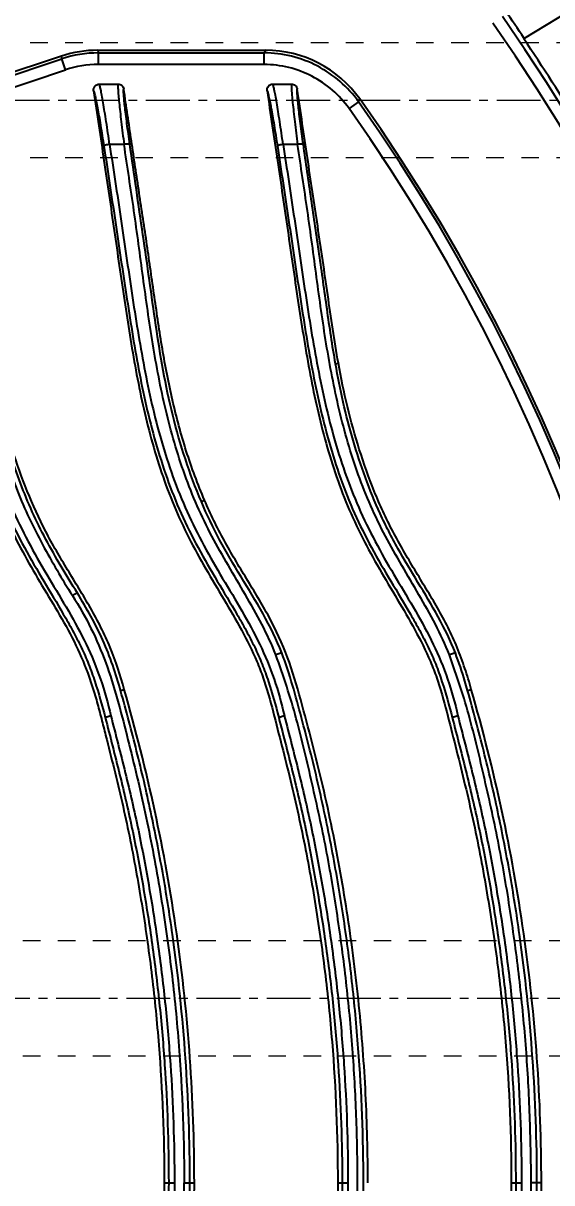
# Model space of a CAD drawing. Header units: millimetres. Extents: x 1205 to 2192, y -3369 to -2218.
# Drawn here: x 1953.5 to 1999.4, y -3057.5 to -2956.9 of the extents above; entities that cross this region are included whole.
import ezdxf

# ---------------------------------------------------------------- set-up
doc = ezdxf.new("R2010")
doc.units = ezdxf.units.MM
doc.header["$LTSCALE"] = 16.335
doc.header["$PDMODE"] = 3
doc.header["$PDSIZE"] = 0.3125
doc.linetypes.add('CENTER', pattern=[0.6, 0.375, -0.075, 0.075, -0.075])
doc.linetypes.add('HIDDEN', pattern=[0.2, 0.1, -0.1])
doc.layers.get('0').update_dxf_attribs({"linetype": 'CONTINUOUS'})
doc.layers.get('Defpoints').update_dxf_attribs({"linetype": 'CONTINUOUS'})
doc.layers.add('cool', color=153, linetype='HIDDEN', lineweight=9)
doc.layers.add('DEFAULT_2', color=8, linetype='HIDDEN')
doc.layers.add('DIM', color=3, linetype='CONTINUOUS')
doc.styles.get("Standard").update_dxf_attribs({"font": 'txt', "width": 0.8})
doc.dimstyles.new('11', dxfattribs={"dimtxt": 10, "dimasz": 10, "dimexe": 0, "dimexo": 0, "dimgap": 0, "dimtad": 0, "dimzin": 0, "dimdsep": 46, "dimtxsty": 'Standard', "dimcen": 0, "dimclrd": 4, "dimclre": 4, "dimclrt": 6, "dimazin": 0, "dimtfac": 1, "dimtofl": 0, "dimtmove": 0, "dimatfit": 3, "dimfxl": 0, "dimtolj": 1, "dimtzin": 0, "dimarcsym": 0})

# ---------------------------------------------------------------- blocks, each defined once
blk = doc.blocks.new('02')
at = {"layer": 'cool', "ltscale": 0.932966}
for p, q in [((1262.52, -963.86), (1863.86, -963.86)), ((1262.52, -973.86), (1863.86, -973.86))]:
    blk.add_line(p, q, dxfattribs=at)
at = {"layer": 'cool', "color": 1, "linetype": 'CENTER', "ltscale": 0.621977}
blk.add_line((1248.19, -968.86), (1878.19, -968.86), dxfattribs=at)
blk = doc.blocks.new('05')
at = {"layer": 'cool', "ltscale": 0.932966}
for p, q in [((2773.85, -3036.54), (2171.18, -3036.54)), ((2773.85, -3046.54), (2358.18, -3046.54))]:
    blk.add_line(p, q, dxfattribs=at)
at = {"layer": 'cool', "color": 1, "linetype": 'CENTER', "ltscale": 0.621977}
blk.add_line((2788.18, -3041.54), (2158.18, -3041.54), dxfattribs=at)
blk = doc.blocks.new('*D207')
at = {"layer": 'Defpoints', "color": 0, "transparency": 16777216}
for p in [(2061.25, -3041.54), (2099.57, -3041.54), (1773.18, -3072.54)]:
    blk.add_point(p, dxfattribs=at)
at = {"layer": 'DIM', "color": 4, "lineweight": -2, "transparency": 16777216}
blk.add_line((2061.25, -3041.54), (2099.57, -3041.54), dxfattribs=at)
at = {"layer": 'DIM', "color": 6, "transparency": 16777216, "insert": (2107.57, -3041.54), "char_height": 6, "attachment_point": 5}
blk.add_mtext('\\A1;31.00', dxfattribs=at)
blk = doc.blocks.new('*D227')
at = {"layer": 'Defpoints', "color": 0, "transparency": 16777216}
for p in [(2028.18, -2873.59), (2028.18, -2910.75), (1773.18, -3072.54)]:
    blk.add_point(p, dxfattribs=at)
at = {"layer": 'DIM', "color": 4, "lineweight": -2, "transparency": 16777216}
blk.add_line((2028.18, -2910.75), (2028.18, -2873.59), dxfattribs=at)
at = {"layer": 'DIM', "color": 6, "transparency": 16777216, "insert": (2028.18, -2862.39), "char_height": 6, "attachment_point": 5, "rotation": 90}
blk.add_mtext('\\A1;255.00', dxfattribs=at)
blk = doc.blocks.new('*D228')
at = {"layer": 'Defpoints', "color": 0, "transparency": 16777216}
for p in [(2039.18, -2912.54), (2096.69, -2912.54), (1773.18, -3072.54)]:
    blk.add_point(p, dxfattribs=at)
at = {"layer": 'DIM', "color": 4, "lineweight": -2, "transparency": 16777216}
blk.add_line((2039.18, -2912.54), (2096.69, -2912.54), dxfattribs=at)
at = {"layer": 'DIM', "color": 6, "transparency": 16777216, "insert": (2106.69, -2912.54), "char_height": 6, "attachment_point": 5}
blk.add_mtext('\\A1;160.00', dxfattribs=at)
blk = doc.blocks.new('*D229')
at = {"layer": 'Defpoints', "color": 0, "transparency": 16777216}
for p in [(2065.11, -2963.54), (2096.69, -2963.54), (1773.18, -3072.54)]:
    blk.add_point(p, dxfattribs=at)
at = {"layer": 'DIM', "color": 4, "lineweight": -2, "transparency": 16777216}
blk.add_line((2065.11, -2963.54), (2096.69, -2963.54), dxfattribs=at)
at = {"layer": 'DIM', "color": 6, "transparency": 16777216, "insert": (2106.69, -2963.54), "char_height": 6, "attachment_point": 5}
blk.add_mtext('\\A1;109.00', dxfattribs=at)

msp = doc.modelspace()

# ---------------------------------------------------------------- linework, layer by layer
at = {"color": 7, "linetype": 'Continuous'}
for p, q in [((2001.833, -2955.274), (1997.014, -2958.187)), ((1959.976, -2959.217), (1974.545, -2959.217)), ((1959.976, -2959.217), (1960.014, -2959.451)), ((1960.014, -2959.451), (1974.423, -2959.451)), ((1960.014, -2959.451), (1960.014, -2960.455)), ((1974.545, -2959.217), (1974.423, -2959.451)), ((1974.423, -2960.455), (1974.423, -2959.451)), ((1947.263, -2963.159), (1956.84, -2959.966)), ((1956.802, -2959.732), (1947.379, -2962.873)), ((1956.84, -2959.966), (1956.802, -2959.732)), ((1957.158, -2960.918), (1956.84, -2959.966)), ((1974.423, -2960.455), (1960.014, -2960.455)), ((1947.381, -2964.177), (1957.158, -2960.918)), ((1960.093, -2962.16), (1961.724, -2962.16)), ((1975.168, -2962.16), (1976.799, -2962.16)), ((1982.615, -2963.688), (1982.731, -2963.447)), ((1982.615, -2963.688), (1981.795, -2964.268)), ((1962.253, -2967.392), (1960.993, -2967.392)), ((1977.328, -2967.392), (1976.068, -2967.392)), ((1980.617, -2986.437), (1980.871, -2986.39)), ((1968.971, -2998.402), (1969.245, -2998.284)), ((1961.942, -3014.813), (1962.268, -3014.717)), ((1992.092, -3014.813), (1992.418, -3014.716)), ((1965.738, -3057.537), (1966.627, -3057.537)), ((1967.466, -3057.537), (1968.355, -3057.537)), ((1980.813, -3057.537), (1981.702, -3057.537)), ((1995.888, -3057.537), (1996.777, -3057.537)), ((1998.505, -3057.537), (1997.616, -3057.537))]:
    msp.add_line(p, q, dxfattribs=at)
for centre, radius, start, end in [((1850.061, -3057.537), 176.894, 325.08661, 34.91339), ((1850.061, -3057.537), 177.386, 34.06115, 35.00139), ((1850.061, -3057.537), 175.89, 325.08661, 34.91339), ((1850.061, -3057.537), 177.334, 28.24378, 34.06201), ((1960.025, -2969.555), 10.103, 90.06175, 108.37319), ((1974.545, -2969.252), 10.035, 35.34012, 90.00412), ((1960.024, -2969.545), 9.091, 90.05926, 108.37569), ((1850.061, -3057.537), 162.648, 324.65576, 35.34424), ((1850.061, -3057.537), 161.41, 324.70131, 35.29869), ((1850.061, -3057.537), 162.413, 324.70131, 35.29869)]:
    msp.add_arc(centre, radius, start, end, dxfattribs=at)
msp.add_ellipse((1959.981, -2969.281), major_axis=(-1.612, 9.934), ratio=0.9985935, start_param=-0.1606529, end_param=0.1606529, dxfattribs=at)
for points, knots in [([(1982.615, -2963.688), (1981.702, -2962.399), (1979.209, -2960.239), (1976.006, -2959.451), (1974.423, -2959.451)], [0, 0, 0, 0, 0.4995477, 1, 1, 1, 1]), ([(1981.795, -2964.268), (1981.377, -2963.686), (1980.407, -2962.611), (1978.606, -2961.401), (1976.579, -2960.631), (1975.14, -2960.46), (1974.423, -2960.455)], [0, 0, 0, 0, 0.2500029, 0.4999995, 0.7499963, 1, 1, 1, 1]), ([(1959.597, -2962.736), (1959.577, -2962.598), (1959.661, -2962.29), (1959.954, -2962.16), (1960.093, -2962.16)], [0, 0, 0, 0, 0.5000301, 1, 1, 1, 1]), ([(1960.993, -2967.392), (1960.9, -2966.735), (1960.76, -2965.785), (1960.571, -2964.578), (1960.444, -2963.812), (1960.331, -2963.176), (1960.247, -2962.737), (1960.187, -2962.466), (1960.152, -2962.324), (1960.123, -2962.227), (1960.105, -2962.176), (1960.093, -2962.16)], [0, 0, 0, 0, 0.3750254, 0.5421581, 0.6899453, 0.812883, 0.9068382, 0.9423181, 0.969802, 0.9890712, 1, 1, 1, 1]), ([(1961.724, -2962.16), (1961.717, -2962.177), (1961.713, -2962.228), (1961.709, -2962.325), (1961.714, -2962.466), (1961.728, -2962.738), (1961.763, -2963.177), (1961.824, -2963.813), (1961.906, -2964.579), (1962.046, -2965.787), (1962.166, -2966.736), (1962.253, -2967.392)], [0, 0, 0, 0, 0.0101802, 0.0287573, 0.0556358, 0.0906085, 0.1838795, 0.3066264, 0.4548042, 0.622789, 1, 1, 1, 1]), ([(1961.724, -2962.16), (1961.84, -2962.16), (1962.082, -2962.247), (1962.203, -2962.473), (1962.22, -2962.589)], [0, 0, 0, 0, 0.4999869, 1, 1, 1, 1]), ([(1962.75, -2967.384), (1962.664, -2966.783), (1962.544, -2965.914), (1962.403, -2964.808), (1962.321, -2964.107), (1962.26, -2963.525), (1962.222, -2963.079), (1962.205, -2962.799), (1962.209, -2962.653), (1962.214, -2962.605), (1962.22, -2962.589)], [0, 0, 0, 0, 0.3769586, 0.5451163, 0.6926951, 0.8152165, 0.9088025, 0.9706024, 0.9892659, 1, 1, 1, 1]), ([(1969.245, -2998.284), (1968.648, -2996.886), (1967.59, -2994.03), (1966.405, -2989.621), (1965.547, -2985.14), (1964.887, -2980.628), (1964.247, -2976.114), (1963.559, -2971.608), (1962.887, -2967.098), (1962.443, -2964.092), (1962.22, -2962.589)], [0, 0, 0, 0, 0.1250228, 0.2500485, 0.3750685, 0.5000556, 0.625042, 0.7500281, 0.8750141, 1, 1, 1, 1]), ([(1974.672, -2962.736), (1974.652, -2962.598), (1974.736, -2962.29), (1975.029, -2962.16), (1975.168, -2962.16)], [0, 0, 0, 0, 0.5000301, 1, 1, 1, 1]), ([(1976.068, -2967.392), (1975.975, -2966.735), (1975.835, -2965.785), (1975.646, -2964.578), (1975.519, -2963.812), (1975.406, -2963.176), (1975.322, -2962.737), (1975.262, -2962.466), (1975.227, -2962.324), (1975.198, -2962.227), (1975.18, -2962.176), (1975.168, -2962.16)], [0, 0, 0, 0, 0.3750254, 0.5421581, 0.6899453, 0.812883, 0.9068382, 0.9423181, 0.969802, 0.9890712, 1, 1, 1, 1]), ([(1976.799, -2962.16), (1976.792, -2962.177), (1976.788, -2962.228), (1976.784, -2962.325), (1976.789, -2962.466), (1976.803, -2962.738), (1976.838, -2963.177), (1976.899, -2963.813), (1976.981, -2964.579), (1977.121, -2965.787), (1977.241, -2966.736), (1977.328, -2967.392)], [0, 0, 0, 0, 0.0101802, 0.0287573, 0.0556358, 0.0906085, 0.1838795, 0.3066264, 0.4548042, 0.622789, 1, 1, 1, 1]), ([(1976.799, -2962.16), (1976.915, -2962.16), (1977.157, -2962.247), (1977.278, -2962.473), (1977.295, -2962.589)], [0, 0, 0, 0, 0.4999869, 1, 1, 1, 1]), ([(1977.825, -2967.384), (1977.739, -2966.783), (1977.619, -2965.914), (1977.478, -2964.808), (1977.396, -2964.107), (1977.335, -2963.525), (1977.297, -2963.079), (1977.28, -2962.799), (1977.284, -2962.653), (1977.289, -2962.605), (1977.295, -2962.589)], [0, 0, 0, 0, 0.3769513, 0.545108, 0.6926873, 0.8152098, 0.9087972, 0.9706001, 0.9892652, 1, 1, 1, 1]), ([(1980.871, -2986.39), (1980.519, -2984.416), (1980.085, -2981.438), (1979.516, -2977.467), (1978.922, -2973.499), (1978.174, -2968.541), (1977.59, -2964.573), (1977.295, -2962.589)], [0, 0, 0, 0, 0.2499925, 0.3750066, 0.5000073, 0.7499998, 1, 1, 1, 1]), ([(1959.597, -2962.736), (1959.897, -2964.758), (1960.507, -2968.799), (1961.396, -2974.865), (1962.262, -2980.934), (1963.06, -2985.981), (1963.861, -2989.99), (1964.589, -2992.969), (1965.479, -2995.905), (1966.554, -2998.78), (1967.851, -3001.561), (1969.338, -3004.244), (1970.918, -3006.871), (1972.467, -3009.519), (1973.615, -3011.807), (1974.354, -3013.714), (1974.963, -3015.666), (1975.583, -3018.146), (1976.344, -3021.117), (1977.067, -3024.096), (1977.727, -3027.089), (1978.312, -3030.099), (1979.006, -3034.127), (1979.736, -3039.185), (1980.564, -3047.317), (1980.813, -3053.451), (1980.813, -3057.537)], [0, 0, 0, 0, 0.0624957, 0.1249913, 0.1874871, 0.2499822, 0.2812327, 0.3124839, 0.3437395, 0.3750023, 0.4062503, 0.4375085, 0.4687475, 0.500021, 0.531299, 0.5469017, 0.5625149, 0.5938092, 0.6250622, 0.6562986, 0.6875503, 0.7187999, 0.7500485, 0.8125426, 0.875037, 1, 1, 1, 1]), ([(1959.597, -2962.736), (1959.625, -2962.778), (1959.665, -2962.93), (1959.743, -2963.225), (1959.835, -2963.673), (1959.948, -2964.254), (1960.074, -2964.955), (1960.264, -2966.059), (1960.403, -2966.93), (1960.496, -2967.532)], [0, 0, 0, 0, 0.0311021, 0.0942949, 0.1887042, 0.3113456, 0.4584281, 0.625644, 1, 1, 1, 1]), ([(1974.672, -2962.736), (1974.972, -2964.758), (1975.582, -2968.799), (1976.471, -2974.865), (1977.337, -2980.934), (1978.135, -2985.981), (1978.936, -2989.99), (1979.664, -2992.969), (1980.554, -2995.905), (1981.629, -2998.78), (1982.926, -3001.561), (1984.413, -3004.244), (1985.993, -3006.871), (1987.542, -3009.519), (1988.69, -3011.807), (1989.429, -3013.714), (1990.038, -3015.666), (1990.658, -3018.146), (1991.419, -3021.117), (1992.142, -3024.096), (1992.802, -3027.089), (1993.387, -3030.099), (1994.081, -3034.127), (1994.811, -3039.185), (1995.639, -3047.317), (1995.888, -3053.451), (1995.888, -3057.537)], [0, 0, 0, 0, 0.0624957, 0.1249913, 0.1874871, 0.2499822, 0.2812327, 0.3124839, 0.3437395, 0.3750023, 0.4062503, 0.4375085, 0.4687475, 0.500021, 0.531299, 0.5469017, 0.5625149, 0.5938092, 0.6250622, 0.6562986, 0.6875503, 0.7187999, 0.7500485, 0.8125426, 0.875037, 1, 1, 1, 1]), ([(1974.672, -2962.736), (1974.7, -2962.778), (1974.74, -2962.93), (1974.818, -2963.225), (1974.91, -2963.673), (1975.023, -2964.254), (1975.149, -2964.955), (1975.339, -2966.059), (1975.478, -2966.93), (1975.571, -2967.532)], [0, 0, 0, 0, 0.0311021, 0.0942949, 0.1887042, 0.3113456, 0.4584281, 0.625644, 1, 1, 1, 1]), ([(1944.862, -2965.014), (1945.157, -2966.987), (1945.752, -2970.934), (1946.603, -2976.86), (1947.466, -2982.784), (1948.456, -2988.69), (1949.634, -2993.546), (1950.908, -2997.332), (1952.064, -3000.097), (1953.417, -3002.77), (1954.918, -3005.361), (1956.48, -3007.915), (1957.947, -3010.528), (1958.948, -3012.82), (1959.589, -3014.711), (1959.999, -3016.151), (1960.371, -3017.602), (1960.861, -3019.537), (1961.478, -3021.954), (1962.171, -3024.866), (1962.796, -3027.794), (1963.349, -3030.736), (1964.016, -3034.671), (1964.711, -3039.613), (1965.501, -3047.557), (1965.738, -3053.547), (1965.738, -3057.537)], [0, 0, 0, 0, 0.0624989, 0.1249978, 0.1874965, 0.2499943, 0.3124806, 0.3437383, 0.3749913, 0.4062478, 0.4374965, 0.4687549, 0.5000049, 0.5312754, 0.5468976, 0.5625215, 0.578157, 0.5937902, 0.6250366, 0.6562849, 0.6875359, 0.718786, 0.7500361, 0.8125332, 0.8750302, 1, 1, 1, 1]), ([(1945.421, -2967.532), (1945.752, -2969.679), (1946.398, -2973.98), (1947.354, -2980.437), (1948.372, -2986.891), (1949.789, -2993.285), (1951.598, -2998.472), (1953.569, -3002.423), (1955.261, -3005.299), (1956.702, -3007.672), (1957.786, -3009.59), (1958.536, -3011.036), (1959.187, -3012.514), (1959.911, -3014.54), (1960.34, -3016.097), (1960.609, -3017.141)], [0, 0, 0, 0, 0.1243622, 0.2489498, 0.3736988, 0.4983428, 0.6234923, 0.6869227, 0.7508277, 0.8144422, 0.8458768, 0.8769354, 0.9076541, 0.938272, 1, 1, 1, 1]), ([(1945.918, -2967.392), (1946.242, -2969.543), (1946.904, -2973.844), (1947.832, -2980.309), (1948.866, -2986.766), (1950.286, -2993.164), (1952.124, -2998.327), (1954.083, -3002.238), (1955.729, -3005.077), (1957.436, -3007.879), (1959.005, -3010.765), (1960.272, -3013.803), (1960.86, -3015.917), (1961.099, -3016.985)], [0, 0, 0, 0, 0.1245535, 0.2492462, 0.3740745, 0.4990295, 0.6240856, 0.6866898, 0.7493236, 0.8119592, 0.8746438, 0.9373022, 1, 1, 1, 1]), ([(1947.178, -2967.392), (1947.42, -2969.078), (1947.908, -2972.449), (1948.53, -2976.663), (1949.003, -2980.04), (1949.469, -2983.421), (1949.993, -2986.796), (1950.697, -2990.139), (1951.335, -2992.623), (1952.092, -2995.075), (1952.962, -2997.49), (1953.977, -2999.85), (1955.155, -3002.133), (1956.416, -3004.372), (1957.307, -3005.835), (1957.769, -3006.557)], [0, 0, 0, 0, 0.1246204, 0.2493534, 0.3117592, 0.3741905, 0.4991276, 0.5616472, 0.624186, 0.6867602, 0.7493792, 0.8119886, 0.8746382, 0.9373244, 1, 1, 1, 1]), ([(1960.993, -2967.392), (1960.932, -2967.402), (1960.816, -2967.422), (1960.657, -2967.457), (1960.562, -2967.491), (1960.498, -2967.517), (1960.496, -2967.532)], [0, 0, 0, 0, 0.3533505, 0.6832933, 0.9091071, 1, 1, 1, 1]), ([(1960.496, -2967.532), (1960.827, -2969.679), (1961.473, -2973.98), (1962.429, -2980.437), (1963.447, -2986.891), (1964.864, -2993.286), (1966.674, -2998.473), (1968.645, -3002.424), (1970.337, -3005.299), (1971.778, -3007.673), (1972.861, -3009.591), (1973.611, -3011.037), (1974.262, -3012.515), (1974.987, -3014.541), (1975.415, -3016.097), (1975.684, -3017.141)], [0, 0, 0, 0, 0.1243643, 0.248954, 0.3737054, 0.4983509, 0.6235006, 0.6869304, 0.7508342, 0.8144473, 0.8458811, 0.8769388, 0.9076567, 0.9382737, 1, 1, 1, 1]), ([(1960.993, -2967.392), (1961.317, -2969.543), (1961.979, -2973.844), (1962.907, -2980.31), (1963.941, -2986.767), (1965.361, -2993.164), (1967.199, -2998.327), (1969.158, -3002.238), (1970.804, -3005.077), (1972.511, -3007.88), (1974.081, -3010.766), (1975.347, -3013.804), (1975.935, -3015.918), (1976.174, -3016.986)], [0, 0, 0, 0, 0.1245535, 0.2492462, 0.3740744, 0.4990295, 0.6240856, 0.6866898, 0.7493236, 0.8119592, 0.8746438, 0.9373022, 1, 1, 1, 1]), ([(1962.75, -2967.384), (1962.743, -2967.37), (1962.678, -2967.364), (1962.581, -2967.359), (1962.424, -2967.371), (1962.312, -2967.384), (1962.253, -2967.392)], [0, 0, 0, 0, 0.0910368, 0.3150057, 0.6435464, 1, 1, 1, 1]), ([(1975.439, -3011.709), (1975.085, -3010.798), (1974.249, -3009.028), (1972.323, -3005.63), (1970.282, -3002.296), (1968.577, -2998.78), (1967.129, -2995.155), (1965.786, -2990.459), (1964.694, -2984.717), (1963.899, -2978.934), (1963.13, -2973.153), (1962.53, -2969.314), (1962.253, -2967.392)], [0, 0, 0, 0, 0.0626643, 0.1253292, 0.2506217, 0.3132441, 0.3758378, 0.5008878, 0.6258411, 0.7506832, 0.8754025, 1, 1, 1, 1]), ([(1968.968, -2998.404), (1968.452, -2997.19), (1967.529, -2994.713), (1966.431, -2990.906), (1965.617, -2987.028), (1964.998, -2983.112), (1964.459, -2979.178), (1963.891, -2975.245), (1963.315, -2971.314), (1962.938, -2968.694), (1962.749, -2967.384)], [0, 0, 0, 0, 0.1247221, 0.2496, 0.3742688, 0.4991444, 0.624364, 0.7496653, 0.8748869, 1, 1, 1, 1]), ([(1976.068, -2967.392), (1976.007, -2967.402), (1975.891, -2967.422), (1975.732, -2967.457), (1975.637, -2967.491), (1975.573, -2967.517), (1975.571, -2967.532)], [0, 0, 0, 0, 0.3533505, 0.6832933, 0.9091071, 1, 1, 1, 1]), ([(1975.571, -2967.532), (1975.902, -2969.679), (1976.548, -2973.98), (1977.504, -2980.437), (1978.522, -2986.891), (1979.939, -2993.286), (1981.749, -2998.473), (1983.72, -3002.424), (1985.412, -3005.299), (1986.853, -3007.673), (1987.936, -3009.591), (1988.686, -3011.037), (1989.337, -3012.515), (1990.062, -3014.541), (1990.49, -3016.097), (1990.759, -3017.141)], [0, 0, 0, 0, 0.1243643, 0.248954, 0.3737054, 0.4983509, 0.6235006, 0.6869304, 0.7508342, 0.8144473, 0.8458811, 0.8769388, 0.9076567, 0.9382737, 1, 1, 1, 1]), ([(1976.068, -2967.392), (1976.392, -2969.543), (1977.054, -2973.844), (1977.982, -2980.31), (1979.016, -2986.767), (1980.436, -2993.164), (1982.274, -2998.327), (1984.233, -3002.238), (1985.879, -3005.077), (1987.586, -3007.88), (1989.156, -3010.766), (1990.422, -3013.804), (1991.01, -3015.918), (1991.249, -3016.986)], [0, 0, 0, 0, 0.1245535, 0.2492462, 0.3740744, 0.4990295, 0.6240856, 0.6866898, 0.7493236, 0.8119592, 0.8746438, 0.9373022, 1, 1, 1, 1]), ([(1977.825, -2967.384), (1977.818, -2967.37), (1977.753, -2967.364), (1977.656, -2967.359), (1977.499, -2967.371), (1977.387, -2967.384), (1977.328, -2967.392)], [0, 0, 0, 0, 0.0910368, 0.3150057, 0.6435464, 1, 1, 1, 1]), ([(1990.514, -3011.709), (1990.16, -3010.798), (1989.324, -3009.028), (1987.398, -3005.63), (1985.357, -3002.296), (1983.652, -2998.78), (1982.204, -2995.155), (1980.861, -2990.459), (1979.769, -2984.717), (1978.974, -2978.934), (1978.205, -2973.153), (1977.605, -2969.314), (1977.328, -2967.392)], [0, 0, 0, 0, 0.0626643, 0.1253292, 0.2506217, 0.3132441, 0.3758378, 0.5008878, 0.6258411, 0.7506832, 0.8754025, 1, 1, 1, 1]), ([(1980.619, -2986.437), (1980.342, -2984.859), (1979.988, -2982.479), (1979.548, -2979.301), (1979.095, -2976.12), (1978.511, -2972.149), (1978.053, -2968.972), (1977.824, -2967.384)], [0, 0, 0, 0, 0.2496313, 0.3747322, 0.4998789, 0.7500725, 1, 1, 1, 1]), ([(1958.191, -3006.337), (1957.263, -3004.793), (1955.353, -3001.753), (1953.151, -2996.828), (1951.52, -2991.707), (1950.78, -2988.199), (1950.47, -2986.437)], [0, 0, 0, 0, 0.2513565, 0.5003456, 0.7503986, 1, 1, 1, 1]), ([(1962.268, -3014.717), (1961.917, -3013.483), (1961.154, -3011.024), (1959.37, -3007.599), (1957.328, -3004.34), (1955.391, -3001.012), (1953.787, -2997.507), (1952.063, -2992.672), (1951.171, -2988.915), (1950.721, -2986.391)], [0, 0, 0, 0, 0.1250132, 0.2500143, 0.3750221, 0.500041, 0.6250465, 0.7500839, 1, 1, 1, 1]), ([(1991.029, -3011.54), (1990.61, -3010.461), (1989.582, -3008.38), (1987.792, -3005.427), (1986.305, -3002.981), (1985.226, -3000.98), (1984.246, -2998.939), (1983.172, -2996.314), (1982.111, -2993.078), (1981.252, -2989.781), (1980.816, -2987.553), (1980.619, -2986.437)], [0, 0, 0, 0, 0.1268773, 0.2534932, 0.3786455, 0.4406702, 0.5025925, 0.626755, 0.7512675, 0.8757078, 1, 1, 1, 1]), ([(1992.418, -3014.717), (1992.243, -3014.099), (1991.869, -3012.87), (1991.213, -3011.06), (1990.418, -3009.307), (1989.492, -3007.621), (1988.499, -3005.971), (1987.495, -3004.328), (1986.518, -3002.669), (1985.589, -3000.985), (1984.734, -2999.262), (1983.715, -2996.907), (1982.644, -2993.879), (1981.62, -2990.166), (1981.096, -2987.653), (1980.871, -2986.39)], [0, 0, 0, 0, 0.0625546, 0.1250956, 0.1874873, 0.249906, 0.312473, 0.3750816, 0.4376191, 0.5000633, 0.562468, 0.6249314, 0.750019, 0.8750588, 1, 1, 1, 1]), ([(1975.954, -3011.54), (1975.499, -3010.371), (1974.369, -3008.124), (1972.412, -3004.94), (1970.506, -3001.755), (1969.447, -2999.531), (1968.968, -2998.404)], [0, 0, 0, 0, 0.2527111, 0.5046544, 0.7532509, 1, 1, 1, 1]), ([(1983.43, -3057.537), (1983.43, -3054.963), (1983.3, -3049.816), (1982.718, -3042.114), (1981.91, -3035.728), (1981.073, -3030.649), (1980.351, -3026.856), (1979.534, -3023.083), (1978.61, -3019.333), (1977.602, -3015.609), (1976.556, -3011.885), (1974.903, -3008.377), (1972.878, -3005.09), (1970.883, -3001.784), (1969.75, -2999.467), (1969.245, -2998.284)], [0, 0, 0, 0, 0.1249957, 0.2499904, 0.3749848, 0.4374866, 0.4999868, 0.562493, 0.6249846, 0.6874981, 0.7500027, 0.8124988, 0.8750027, 0.9375031, 1, 1, 1, 1]), ([(1958.191, -3006.336), (1958.187, -3006.334), (1958.172, -3006.34), (1958.146, -3006.348), (1958.105, -3006.367), (1958.028, -3006.406), (1957.913, -3006.469), (1957.818, -3006.525), (1957.768, -3006.555)], [0, 0, 0, 0, 0.0272586, 0.0871251, 0.1797418, 0.3045157, 0.633482, 1, 1, 1, 1]), ([(1957.769, -3006.557), (1958.353, -3007.476), (1959.432, -3009.375), (1960.71, -3012.392), (1961.679, -3015.517), (1962.767, -3019.739), (1964.053, -3025.037), (1965.29, -3031.465), (1966.26, -3037.94), (1967.189, -3046.621), (1967.467, -3053.172), (1967.466, -3057.537)], [0, 0, 0, 0, 0.0624487, 0.1248941, 0.1873404, 0.249804, 0.3747513, 0.4997482, 0.6247867, 0.7498586, 1, 1, 1, 1]), ([(1961.948, -3014.812), (1961.737, -3014.07), (1961.294, -3012.588), (1960.449, -3010.418), (1959.379, -3008.344), (1958.592, -3007.003), (1958.191, -3006.337)], [0, 0, 0, 0, 0.2484849, 0.4986359, 0.7494185, 1, 1, 1, 1]), ([(1975.954, -3011.54), (1975.95, -3011.537), (1975.931, -3011.541), (1975.9, -3011.546), (1975.849, -3011.562), (1975.752, -3011.592), (1975.612, -3011.641), (1975.497, -3011.685), (1975.439, -3011.708)], [0, 0, 0, 0, 0.0272874, 0.089241, 0.1862471, 0.3178922, 0.6530525, 1, 1, 1, 1]), ([(1982.541, -3057.537), (1982.528, -3055.595), (1982.458, -3051.712), (1982.137, -3045.894), (1981.579, -3040.096), (1980.814, -3034.323), (1980.012, -3029.537), (1979.229, -3025.736), (1978.59, -3022.898), (1977.939, -3020.063), (1976.997, -3016.301), (1976.101, -3013.53), (1975.439, -3011.709)], [0, 0, 0, 0, 0.1250917, 0.2501698, 0.3752328, 0.5002661, 0.6252671, 0.6877451, 0.7502231, 0.8126984, 0.8751448, 1, 1, 1, 1]), ([(1983.043, -3057.537), (1983.043, -3053.639), (1982.822, -3047.797), (1982.086, -3040.052), (1981.317, -3034.28), (1980.331, -3028.536), (1979.33, -3023.777), (1978.412, -3019.99), (1977.66, -3017.159), (1976.908, -3014.323), (1976.309, -3012.455), (1975.954, -3011.54)], [0, 0, 0, 0, 0.2502401, 0.3748814, 0.4994266, 0.6240474, 0.7489485, 0.8115904, 0.8742533, 0.9369593, 1, 1, 1, 1]), ([(1991.029, -3011.54), (1991.025, -3011.537), (1991.006, -3011.541), (1990.975, -3011.546), (1990.924, -3011.562), (1990.827, -3011.592), (1990.687, -3011.641), (1990.572, -3011.685), (1990.514, -3011.708)], [0, 0, 0, 0, 0.0273132, 0.0892866, 0.1863045, 0.3179532, 0.6530898, 1, 1, 1, 1]), ([(1997.616, -3057.537), (1997.603, -3055.595), (1997.533, -3051.712), (1997.212, -3045.894), (1996.654, -3040.096), (1995.889, -3034.323), (1995.087, -3029.537), (1994.304, -3025.736), (1993.665, -3022.898), (1993.014, -3020.063), (1992.072, -3016.301), (1991.176, -3013.53), (1990.514, -3011.709)], [0, 0, 0, 0, 0.1250917, 0.2501698, 0.3752328, 0.5002661, 0.6252671, 0.6877451, 0.7502231, 0.8126984, 0.8751448, 1, 1, 1, 1]), ([(1992.098, -3014.811), (1992.019, -3014.536), (1991.699, -3013.435), (1991.341, -3012.343), (1991.029, -3011.54)], [0, 0, 0, 0, 0.2491993, 1, 1, 1, 1]), ([(1967.968, -3057.537), (1967.968, -3053.924), (1967.715, -3046.711), (1966.767, -3037.743), (1965.637, -3030.634), (1964.776, -3026.213), (1963.991, -3022.69), (1963.352, -3020.055), (1962.657, -3017.431), (1962.195, -3015.682), (1961.948, -3014.812)], [0, 0, 0, 0, 0.2504372, 0.4997934, 0.6244661, 0.7493187, 0.8118975, 0.8745956, 0.9372949, 1, 1, 1, 1]), ([(1968.355, -3057.537), (1968.355, -3053.922), (1968.096, -3046.689), (1966.956, -3035.894), (1965.038, -3025.209), (1963.259, -3018.194), (1962.268, -3014.717)], [0, 0, 0, 0, 0.2499843, 0.5000017, 0.749998, 1, 1, 1, 1]), ([(1998.118, -3057.537), (1998.118, -3053.923), (1997.865, -3046.71), (1996.917, -3037.742), (1995.786, -3030.633), (1994.926, -3026.213), (1994.141, -3022.691), (1993.502, -3020.055), (1992.807, -3017.432), (1992.345, -3015.682), (1992.098, -3014.811)], [0, 0, 0, 0, 0.250471, 0.4998267, 0.6244863, 0.7493181, 0.8118819, 0.8745671, 0.9372712, 1, 1, 1, 1]), ([(1998.505, -3057.537), (1998.505, -3053.921), (1998.249, -3046.688), (1997.098, -3035.894), (1995.202, -3025.205), (1993.409, -3018.194), (1992.418, -3014.717)], [0, 0, 0, 0, 0.2499993, 0.4999991, 0.7499993, 1, 1, 1, 1]), ([(1960.609, -3017.141), (1960.611, -3017.136), (1960.627, -3017.13), (1960.653, -3017.117), (1960.7, -3017.101), (1960.789, -3017.071), (1960.925, -3017.032), (1961.039, -3017.001), (1961.099, -3016.986)], [0, 0, 0, 0, 0.0263693, 0.0872963, 0.181986, 0.3090273, 0.6403504, 1, 1, 1, 1]), ([(1961.094, -3016.987), (1961.519, -3018.634), (1962.376, -3021.933), (1963.525, -3026.925), (1964.471, -3031.971), (1965.255, -3037.049), (1965.867, -3042.147), (1966.45, -3048.971), (1966.626, -3054.11), (1966.626, -3057.537)], [0, 0, 0, 0, 0.1243551, 0.2491036, 0.3743089, 0.4995073, 0.6245428, 0.7495449, 1, 1, 1, 1]), ([(1975.684, -3017.141), (1975.686, -3017.137), (1975.702, -3017.131), (1975.728, -3017.118), (1975.775, -3017.102), (1975.865, -3017.072), (1976, -3017.033), (1976.114, -3017.002), (1976.174, -3016.987)], [0, 0, 0, 0, 0.0263694, 0.0872967, 0.181987, 0.3090289, 0.6403523, 1, 1, 1, 1]), ([(1976.169, -3016.987), (1976.594, -3018.635), (1977.451, -3021.934), (1978.6, -3026.926), (1979.546, -3031.972), (1980.33, -3037.049), (1980.942, -3042.147), (1981.525, -3048.971), (1981.701, -3054.11), (1981.701, -3057.537)], [0, 0, 0, 0, 0.1243552, 0.2491037, 0.3743089, 0.4995073, 0.6245429, 0.749545, 1, 1, 1, 1]), ([(1990.759, -3017.141), (1990.761, -3017.137), (1990.777, -3017.131), (1990.803, -3017.118), (1990.85, -3017.102), (1990.94, -3017.072), (1991.075, -3017.033), (1991.189, -3017.002), (1991.249, -3016.987)], [0, 0, 0, 0, 0.0263694, 0.0872967, 0.181987, 0.3090289, 0.6403523, 1, 1, 1, 1]), ([(1991.244, -3016.987), (1991.669, -3018.635), (1992.526, -3021.934), (1993.675, -3026.926), (1994.621, -3031.972), (1995.405, -3037.049), (1996.017, -3042.147), (1996.6, -3048.971), (1996.776, -3054.11), (1996.776, -3057.537)], [0, 0, 0, 0, 0.1243552, 0.2491037, 0.3743089, 0.4995073, 0.6245429, 0.749545, 1, 1, 1, 1]), ([(1960.609, -3017.141), (1961.034, -3018.785), (1961.889, -3022.075), (1963.035, -3027.05), (1963.977, -3032.075), (1964.759, -3037.132), (1965.369, -3042.209), (1965.95, -3049.006), (1966.125, -3054.124), (1966.125, -3057.537)], [0, 0, 0, 0, 0.1246047, 0.2493427, 0.3744757, 0.499635, 0.6246475, 0.7496089, 1, 1, 1, 1]), ([(1975.684, -3017.141), (1976.109, -3018.786), (1976.964, -3022.075), (1978.11, -3027.05), (1979.052, -3032.076), (1979.834, -3037.132), (1980.444, -3042.21), (1981.025, -3049.006), (1981.2, -3054.124), (1981.2, -3057.537)], [0, 0, 0, 0, 0.1246048, 0.2493427, 0.3744757, 0.4996351, 0.6246475, 0.7496089, 1, 1, 1, 1]), ([(1990.759, -3017.141), (1991.184, -3018.786), (1992.039, -3022.075), (1993.185, -3027.05), (1994.127, -3032.076), (1994.909, -3037.132), (1995.519, -3042.21), (1996.1, -3049.006), (1996.275, -3054.124), (1996.275, -3057.537)], [0, 0, 0, 0, 0.1246048, 0.2493427, 0.3744757, 0.4996351, 0.6246475, 0.7496089, 1, 1, 1, 1]), ([(1965.738, -3057.537), (1965.738, -3061.527), (1965.501, -3067.517), (1964.711, -3075.461), (1964.016, -3080.403), (1963.349, -3084.338), (1962.796, -3087.28), (1962.171, -3090.208), (1961.478, -3093.12), (1960.861, -3095.537), (1960.371, -3097.472), (1959.999, -3098.923), (1959.589, -3100.363), (1958.948, -3102.254), (1957.947, -3104.546), (1956.48, -3107.159), (1954.918, -3109.713), (1953.417, -3112.304), (1952.064, -3114.977), (1950.908, -3117.742), (1949.634, -3121.528), (1948.456, -3126.384), (1947.466, -3132.289), (1946.603, -3138.214), (1945.752, -3144.14), (1945.157, -3148.087), (1944.862, -3150.06)], [0, 0, 0, 0, 0.1249698, 0.1874668, 0.2499639, 0.281214, 0.3124641, 0.3437151, 0.3749634, 0.4062098, 0.421843, 0.4374785, 0.4531024, 0.4687246, 0.4999951, 0.5312451, 0.5625035, 0.5937522, 0.6250087, 0.6562617, 0.6875194, 0.7500057, 0.8125035, 0.8750022, 0.9375011, 1, 1, 1, 1]), ([(1966.125, -3057.537), (1966.125, -3059.966), (1966.008, -3064.815), (1965.478, -3072.061), (1964.746, -3078.06), (1963.994, -3082.831), (1963.344, -3086.397), (1962.603, -3089.953), (1961.75, -3093.494), (1960.996, -3096.437), (1960.39, -3098.785), (1959.902, -3100.519), (1959.328, -3102.212), (1958.627, -3103.855), (1957.807, -3105.45), (1956.613, -3107.556), (1955.023, -3110.16), (1953.799, -3112.282), (1953.229, -3113.37)], [0, 0, 0, 0, 0.1254684, 0.2504039, 0.3751112, 0.4374615, 0.4998529, 0.5623319, 0.6250218, 0.6879553, 0.7192611, 0.7502638, 0.7809489, 0.8115465, 0.842381, 0.8735513, 0.9365683, 1, 1, 1, 1]), ([(1966.627, -3057.537), (1966.612, -3059.971), (1966.508, -3064.839), (1965.973, -3072.123), (1965.092, -3079.37), (1964.08, -3085.369), (1963.07, -3090.127), (1962.238, -3093.678), (1961.364, -3097.217), (1960.546, -3100.146), (1959.743, -3102.441), (1959.052, -3104.129), (1958.247, -3105.765), (1957.349, -3107.351), (1956.416, -3108.916), (1955.197, -3111.017), (1954.301, -3112.603), (1953.691, -3113.652)], [0, 0, 0, 0, 0.1251139, 0.2502097, 0.3752771, 0.5003005, 0.5627993, 0.6252831, 0.6877494, 0.7502136, 0.7814822, 0.8127194, 0.8439137, 0.8751299, 0.9063756, 0.9376006, 1, 1, 1, 1]), ([(1956.841, -3111.584), (1957.437, -3110.582), (1958.364, -3109.101), (1959.542, -3107.09), (1960.368, -3105.549), (1961.092, -3103.956), (1961.884, -3101.764), (1962.668, -3098.957), (1963.576, -3095.582), (1964.687, -3091.057), (1965.867, -3085.351), (1966.978, -3078.448), (1967.771, -3071.502), (1968.248, -3064.527), (1968.355, -3059.867), (1968.355, -3057.537)], [0, 0, 0, 0, 0.0625009, 0.0937523, 0.1250183, 0.156265, 0.1875241, 0.2500273, 0.3125282, 0.3750291, 0.5000223, 0.6250166, 0.7500108, 0.8750054, 1, 1, 1, 1]), ([(1980.813, -3057.537), (1980.813, -3061.623), (1980.564, -3067.757), (1979.736, -3075.889), (1979.006, -3080.947), (1978.312, -3084.975), (1977.727, -3087.985), (1977.067, -3090.978), (1976.344, -3093.957), (1975.583, -3096.927), (1974.963, -3099.408), (1974.354, -3101.36), (1973.615, -3103.267), (1972.467, -3105.555), (1970.918, -3108.203), (1969.338, -3110.83), (1967.851, -3113.513), (1966.554, -3116.294), (1965.479, -3119.168), (1964.589, -3122.104), (1963.861, -3125.084), (1963.06, -3129.093), (1962.262, -3134.14), (1961.396, -3140.209), (1960.507, -3146.275), (1959.897, -3150.316), (1959.597, -3152.338)], [0, 0, 0, 0, 0.124963, 0.1874574, 0.2499515, 0.2812001, 0.3124497, 0.3437014, 0.3749378, 0.4061908, 0.4374851, 0.4530982, 0.468701, 0.499979, 0.5312525, 0.5624915, 0.5937497, 0.6249977, 0.6562605, 0.6875161, 0.7187673, 0.7500178, 0.8125129, 0.8750087, 0.9375043, 1, 1, 1, 1]), ([(1962.04, -3098.038), (1962.483, -3096.399), (1963.334, -3093.102), (1964.437, -3088.107), (1965.366, -3083.065), (1966.382, -3076.304), (1967.237, -3067.795), (1967.466, -3060.958), (1967.466, -3057.537)], [0, 0, 0, 0, 0.1243485, 0.2492061, 0.3744192, 0.4995945, 0.7495768, 1, 1, 1, 1]), ([(1962.524, -3098.14), (1962.969, -3096.497), (1963.823, -3093.192), (1964.929, -3088.184), (1965.861, -3083.129), (1966.881, -3076.352), (1967.739, -3067.822), (1967.968, -3060.966), (1967.968, -3057.537)], [0, 0, 0, 0, 0.1243152, 0.2491966, 0.3744101, 0.4995819, 0.7495684, 1, 1, 1, 1]), ([(1981.2, -3057.537), (1981.2, -3059.966), (1981.083, -3064.815), (1980.553, -3072.062), (1979.821, -3078.06), (1979.068, -3082.831), (1978.418, -3086.398), (1977.678, -3089.954), (1976.825, -3093.495), (1976.071, -3096.438), (1975.465, -3098.786), (1974.977, -3100.52), (1974.403, -3102.213), (1973.702, -3103.855), (1972.882, -3105.45), (1971.688, -3107.556), (1970.098, -3110.161), (1968.874, -3112.283), (1968.304, -3113.371)], [0, 0, 0, 0, 0.1254693, 0.2504056, 0.3751136, 0.4374642, 0.4998559, 0.5623352, 0.6250254, 0.6879592, 0.719265, 0.7502676, 0.7809525, 0.8115498, 0.8423839, 0.8735538, 0.9365696, 1, 1, 1, 1]), ([(1981.702, -3057.537), (1981.687, -3059.971), (1981.583, -3064.839), (1981.048, -3072.123), (1980.167, -3079.37), (1979.154, -3085.369), (1978.145, -3090.127), (1977.313, -3093.678), (1976.439, -3097.217), (1975.621, -3100.146), (1974.818, -3102.441), (1974.127, -3104.129), (1973.321, -3105.765), (1972.424, -3107.351), (1971.491, -3108.917), (1970.272, -3111.018), (1969.376, -3112.604), (1968.766, -3113.653)], [0, 0, 0, 0, 0.1251139, 0.2502097, 0.3752771, 0.5003005, 0.5627993, 0.6252831, 0.6877494, 0.7502136, 0.7814821, 0.8127194, 0.8439138, 0.8751299, 0.9063756, 0.9376006, 1, 1, 1, 1]), ([(1995.888, -3057.537), (1995.888, -3061.623), (1995.639, -3067.757), (1994.811, -3075.889), (1994.081, -3080.947), (1993.387, -3084.975), (1992.802, -3087.985), (1992.142, -3090.978), (1991.419, -3093.957), (1990.658, -3096.927), (1990.038, -3099.408), (1989.429, -3101.36), (1988.69, -3103.267), (1987.542, -3105.555), (1985.993, -3108.203), (1984.413, -3110.83), (1982.926, -3113.513), (1981.629, -3116.294), (1980.554, -3119.168), (1979.664, -3122.104), (1978.936, -3125.084), (1978.135, -3129.093), (1977.337, -3134.14), (1976.471, -3140.209), (1975.582, -3146.275), (1974.972, -3150.316), (1974.672, -3152.338)], [0, 0, 0, 0, 0.124963, 0.1874574, 0.2499515, 0.2812001, 0.3124497, 0.3437014, 0.3749378, 0.4061908, 0.4374851, 0.4530982, 0.468701, 0.499979, 0.5312525, 0.5624915, 0.5937497, 0.6249977, 0.6562605, 0.6875161, 0.7187673, 0.7500178, 0.8125129, 0.8750087, 0.9375043, 1, 1, 1, 1]), ([(1977.177, -3097.802), (1977.616, -3096.171), (1978.457, -3092.893), (1979.546, -3087.925), (1980.464, -3082.912), (1981.972, -3072.834), (1982.539, -3064.328), (1982.539, -3057.537)], [0, 0, 0, 0, 0.1244086, 0.2493062, 0.3745446, 0.4997454, 1, 1, 1, 1]), ([(1977.663, -3097.904), (1978.103, -3096.269), (1978.947, -3092.982), (1980.04, -3088.002), (1980.961, -3082.977), (1982.473, -3072.873), (1983.043, -3064.345), (1983.043, -3057.537)], [0, 0, 0, 0, 0.1243832, 0.2493057, 0.3745416, 0.4997361, 1, 1, 1, 1]), ([(1987.122, -3111.365), (1987.717, -3110.369), (1988.641, -3108.895), (1989.806, -3106.889), (1990.616, -3105.348), (1991.321, -3103.756), (1991.9, -3102.114), (1992.403, -3100.448), (1993.016, -3098.212), (1993.77, -3095.412), (1994.87, -3090.906), (1996.04, -3085.225), (1997.14, -3078.353), (1997.927, -3071.438), (1998.399, -3064.495), (1998.505, -3059.856), (1998.505, -3057.537)], [0, 0, 0, 0, 0.0625008, 0.0937524, 0.1250175, 0.1562646, 0.1875236, 0.2187812, 0.250031, 0.3125316, 0.3750321, 0.5000247, 0.6250183, 0.7500119, 0.875006, 1, 1, 1, 1]), ([(1996.275, -3057.537), (1996.275, -3060.934), (1996.046, -3067.716), (1995.18, -3076.148), (1994.156, -3082.834), (1993.226, -3087.828), (1992.091, -3092.794), (1991.234, -3096.086), (1990.81, -3097.737)], [0, 0, 0, 0, 0.2505056, 0.4998699, 0.6244794, 0.749207, 0.8743012, 1, 1, 1, 1]), ([(1996.775, -3057.537), (1996.775, -3060.948), (1996.546, -3067.757), (1995.677, -3076.223), (1994.649, -3082.938), (1993.716, -3087.952), (1992.578, -3092.935), (1991.719, -3096.237), (1991.294, -3097.891)], [0, 0, 0, 0, 0.2505719, 0.499991, 0.6246459, 0.7494407, 0.8745615, 1, 1, 1, 1]), ([(1992.252, -3097.802), (1992.691, -3096.171), (1993.532, -3092.893), (1994.621, -3087.925), (1995.539, -3082.912), (1997.047, -3072.834), (1997.614, -3064.328), (1997.614, -3057.537)], [0, 0, 0, 0, 0.1244086, 0.2493062, 0.3745446, 0.4997454, 1, 1, 1, 1]), ([(1992.738, -3097.903), (1993.178, -3096.269), (1994.022, -3092.982), (1995.115, -3088.002), (1996.036, -3082.976), (1997.548, -3072.873), (1998.118, -3064.345), (1998.118, -3057.537)], [0, 0, 0, 0, 0.1243833, 0.2493057, 0.3745417, 0.4997361, 1, 1, 1, 1])]:
    msp.add_open_spline(points, degree=3, knots=knots, dxfattribs=at)
at = {"layer": 'DEFAULT_2', "color": 8, "linetype": 'HIDDEN'}
msp.add_line((1997.014, -2958.187), (1996.97, -2958.214), dxfattribs=at)

# ---------------------------------------------------------------- block references
for name, p in [('02', (209.988, -1994.68)), ('05', (-700, 0))]:
    msp.add_blockref(name, p)

# ---------------------------------------------------------------- dimensions: what is measured, and where the dimension line sits
at = {"layer": 'DIM'}
for feature_location, offset, dtype, picture, middle in [((2028.182, -2910.755), (0, 37.167), 1, '*D227', (2028.182, -2862.388)), ((2039.182, -2912.537), (57.508, 0), 0, '*D228', (2106.69, -2912.537)), ((2065.111, -2963.537), (31.578, 0), 0, '*D229', (2106.69, -2963.537)), ((2061.247, -3041.537), (38.326, 0), 0, '*D207', (2107.573, -3041.537))]:
    dim = msp.add_ordinate_dim(feature_location=feature_location, offset=offset, dtype=dtype, origin=(1773.182, -3072.537), dimstyle='11', override={"dimtxt": 6, "dimasz": 2}, dxfattribs=at)
    dim.commit()
    dim.dimension.update_dxf_attribs({"geometry": picture, "text_midpoint": middle})

doc.saveas('drawing.dxf')
